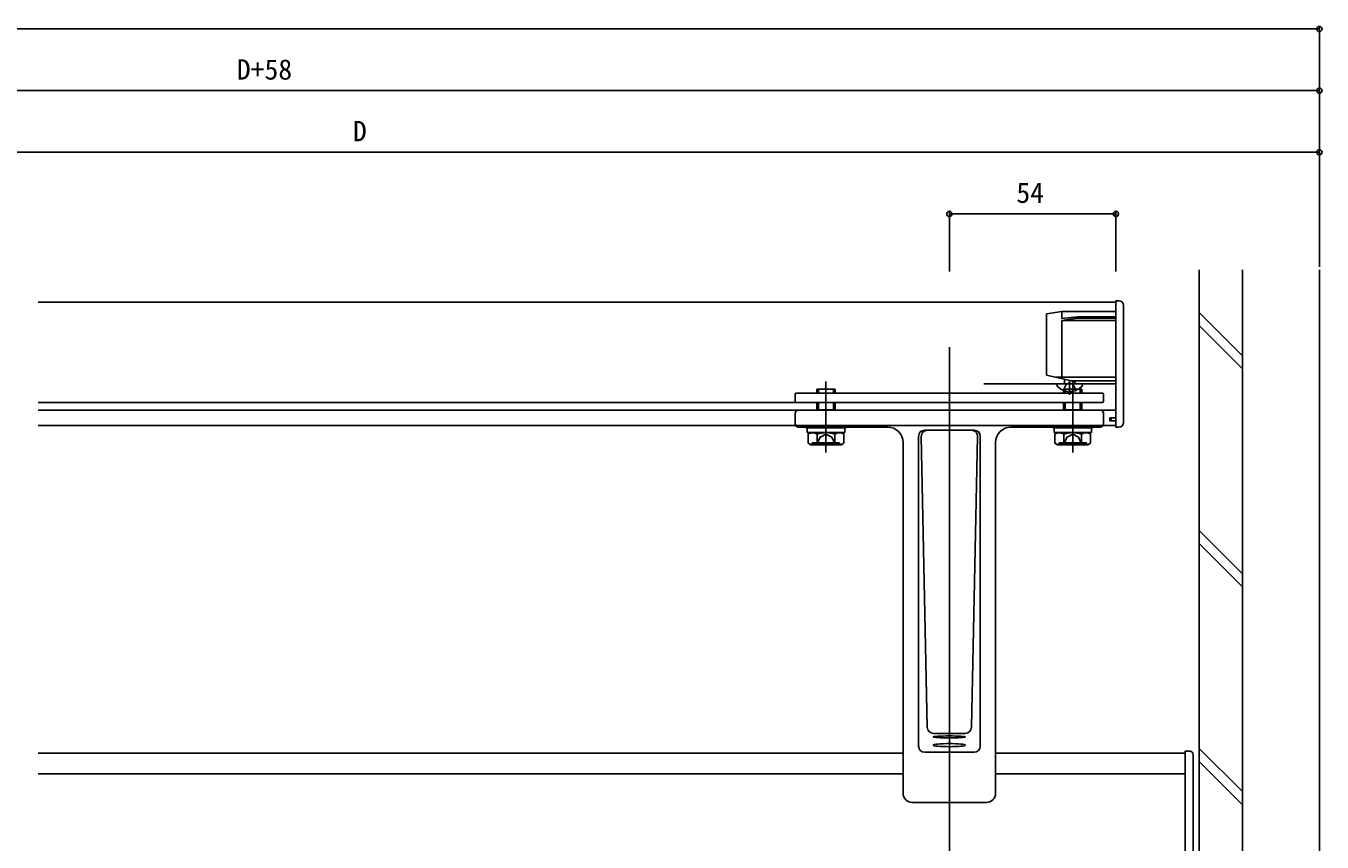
# Model space of a CAD drawing. Units: millimetres, scale not verified. Extents: x -693 to 693, y -1120 to 1121.
# Drawn here: x -30.1 to 390.1, y -716.3 to -451.5 of the extents above; entities that cross this region are included whole.
import ezdxf
from ezdxf.enums import TextEntityAlignment as Align

# ---------------------------------------------------------------- set-up
doc = ezdxf.new("R2010")
doc.units = ezdxf.units.MM
doc.header["$LTSCALE"] = 6
for name, color, linetype in [('0-3_YKK_12', 2, 'Continuous'), ('0-4_YKK_13', 4, 'Continuous'), ('0-6_YKK_D', 6, 'Continuous'), ('0-8_YSS_K', 3, 'Continuous')]:
    doc.layers.add(name, color=color, linetype=linetype)
doc.styles.add('ＭＳ ゴシック', font='')
doc.styles.get('ＭＳ ゴシック').set_extended_font_data('MS Gothic')

msp = doc.modelspace()

# ---------------------------------------------------------------- linework, layer by layer
at = {"layer": '0-3_YKK_12'}
for p, q in [((323.276, -541.167), (-26.144, -541.167)), ((323.276, -541.167), (323.276, -581.167)), ((269.276, -710.089), (269.276, -555.781)), ((280.42, -567.667), (323.276, -567.667)), ((220.276, -573.666), (-26.144, -573.666)), ((220.276, -576.167), (-26.144, -576.167)), ((323.276, -576.167), (318.276, -576.167)), ((323.276, -581.167), (-26.144, -581.167)), ((254.276, -687.448), (-26.144, -687.448)), ((345.776, -687.448), (284.276, -687.448)), ((254.276, -694.114), (-26.144, -694.114)), ((345.776, -694.114), (284.276, -694.114)), ((269.276, -937.448), (269.276, -703.072))]:
    msp.add_line(p, q, dxfattribs=at)
at = {"layer": '0-4_YKK_13'}
for p, q in [((323.276, -540.667), (324.276, -540.667)), ((323.276, -544.167), (323.276, -540.667)), ((300.776, -544.867), (305.776, -544.167)), ((300.776, -564.767), (300.776, -544.867)), ((305.776, -544.167), (305.776, -546.431)), ((305.776, -544.167), (323.276, -544.167)), ((305.776, -546.431), (310.776, -545.897)), ((310.776, -546.319), (305.776, -547.065)), ((310.776, -545.897), (323.276, -545.897)), ((310.776, -546.319), (310.776, -545.897)), ((310.776, -546.319), (323.276, -546.319)), ((323.276, -561.467), (323.276, -544.167)), ((325.776, -580.167), (325.776, -542.167)), ((305.776, -547.065), (305.776, -565.467)), ((305.776, -547.065), (323.276, -547.065)), ((323.276, -581.667), (323.276, -561.467)), ((229.269, -589.902), (229.269, -566.902)), ((308.919, -566.667), (300.776, -564.767)), ((323.276, -565.467), (303.776, -565.467)), ((306.641, -567.167), (306.641, -566.135)), ((308.276, -571.167), (308.276, -566.517)), ((308.919, -566.667), (323.276, -566.667)), ((309.277, -589.902), (309.277, -566.902)), ((309.911, -567.167), (309.911, -566.667)), ((219.276, -573.366), (219.276, -570.966)), ((219.576, -570.666), (318.976, -570.666)), ((226.269, -570.666), (226.269, -569.402)), ((232.269, -569.402), (226.269, -569.402)), ((226.809, -570.666), (226.809, -569.402)), ((231.729, -570.666), (231.729, -569.402)), ((232.269, -570.666), (232.269, -569.402)), ((312.252, -567.667), (304.301, -567.667)), ((306.277, -570.666), (306.277, -569.402)), ((312.277, -569.402), (306.277, -569.402)), ((306.817, -570.666), (306.817, -569.402)), ((311.737, -570.666), (311.737, -569.402)), ((312.277, -570.666), (312.277, -569.402)), ((319.276, -573.366), (319.276, -570.966)), ((219.576, -573.666), (318.976, -573.666)), ((226.269, -576.056), (226.269, -573.666)), ((226.809, -576.056), (226.809, -573.666)), ((231.729, -576.056), (231.729, -573.666)), ((232.269, -576.056), (232.269, -573.666)), ((306.277, -576.056), (306.277, -573.666)), ((306.817, -576.056), (306.817, -573.666)), ((311.737, -576.056), (311.737, -573.666)), ((312.277, -576.056), (312.277, -573.666)), ((219.276, -577.167), (219.276, -580.667)), ((318.276, -576.167), (220.276, -576.167)), ((226.809, -576.056), (226.797, -576.166)), ((231.729, -576.056), (231.741, -576.166)), ((232.251, -576.166), (232.269, -576.056)), ((306.817, -576.056), (306.805, -576.166)), ((311.737, -576.056), (311.749, -576.166)), ((312.259, -576.166), (312.277, -576.056)), ((319.276, -580.667), (319.276, -577.167)), ((323.276, -578.667), (321.276, -578.667)), ((321.276, -578.667), (321.276, -579.667)), ((321.276, -579.667), (323.276, -579.667)), ((321.776, -578.667), (321.776, -579.667)), ((220.276, -581.667), (249.276, -581.667)), ((222.769, -581.88), (222.769, -581.666)), ((223.212, -581.88), (235.394, -581.88)), ((223.212, -583.402), (223.212, -581.88)), ((223.212, -583.402), (235.394, -583.402)), ((223.496, -583.902), (224.362, -583.402)), ((223.496, -586.902), (223.496, -583.902)), ((224.362, -583.402), (234.177, -583.402)), ((226.382, -586.887), (226.382, -583.917)), ((232.156, -586.887), (232.156, -583.917)), ((235.043, -583.902), (234.177, -583.402)), ((235.043, -586.902), (235.043, -583.902)), ((235.394, -583.402), (235.394, -581.88)), ((261.276, -582.667), (277.276, -582.667)), ((289.276, -581.667), (318.276, -581.667)), ((302.777, -581.88), (302.777, -581.666)), ((303.22, -581.88), (315.402, -581.88)), ((303.22, -583.402), (303.22, -581.88)), ((303.22, -583.402), (315.402, -583.402)), ((303.504, -583.902), (304.37, -583.402)), ((303.504, -586.902), (303.504, -583.902)), ((304.37, -583.402), (314.185, -583.402)), ((306.39, -586.887), (306.39, -583.917)), ((312.164, -586.887), (312.164, -583.917)), ((315.051, -583.902), (314.185, -583.402)), ((315.051, -586.902), (315.051, -583.902)), ((315.402, -583.402), (315.402, -581.88)), ((323.276, -581.667), (324.276, -581.667)), ((223.496, -586.902), (224.362, -587.402)), ((234.177, -587.402), (224.362, -587.402)), ((224.837, -586.802), (233.701, -586.802)), ((224.837, -587.402), (224.837, -586.802)), ((233.701, -587.402), (233.701, -586.802)), ((235.043, -586.902), (234.177, -587.402)), ((254.276, -700.449), (254.276, -586.667)), ((259.276, -584.667), (259.276, -685.159)), ((260.174, -584.708), (262.108, -679.042)), ((278.379, -584.708), (276.445, -679.042)), ((279.276, -584.667), (279.276, -685.159)), ((284.276, -700.449), (284.276, -586.667)), ((303.504, -586.902), (304.37, -587.402)), ((314.185, -587.402), (304.37, -587.402)), ((304.845, -586.802), (313.709, -586.802)), ((304.845, -587.402), (304.845, -586.802)), ((313.709, -587.402), (313.709, -586.802)), ((315.051, -586.902), (314.185, -587.402)), ((264.108, -681.016), (274.445, -681.016)), ((261.276, -687.159), (277.276, -687.159)), ((348.276, -687.842), (348.276, -693.85)), ((345.776, -694.114), (345.776, -726.248)), ((348.276, -693.85), (348.276, -695.248)), ((348.276, -695.248), (348.276, -726.248)), ((257.276, -703.449), (281.276, -703.449))]:
    msp.add_line(p, q, dxfattribs=at)
for points in [[(306.201, -569.744), (307.131, -567.878), (308.276, -567.27)], [(310.351, -569.744), (309.421, -567.878), (308.276, -567.27)], [(226.287, -576.166), (226.269, -576.056), (232.269, -576.056)], [(306.295, -576.166), (306.277, -576.056), (312.277, -576.056)], [(222.769, -581.88), (235.769, -581.88), (235.769, -581.666)], [(226.169, -587.402), (227.416, -584.902), (229.269, -583.917)], [(232.369, -587.402), (231.123, -584.902), (229.269, -583.917)], [(302.777, -581.88), (315.777, -581.88), (315.777, -581.666)], [(306.177, -587.402), (307.424, -584.902), (309.277, -583.917)], [(312.377, -587.402), (311.131, -584.902), (309.277, -583.917)], [(347.338, -686.844), (345.776, -686.748), (345.776, -694.114)]]:
    msp.add_lwpolyline(points, dxfattribs=at)
for centre, radius, start, end in [((324.276, -542.167), 1.5, 0, 90), ((306.141, -567.167), 0.5, 270, 0), ((310.411, -567.167), 0.5, 180, 270), ((219.576, -570.966), 0.3, 90, 180), ((304.301, -567.941), 0.274, 90, 217.71409), ((308.276, -564.867), 5.3, 217.71409, 322.28591), ((312.252, -567.941), 0.274, 322.28591, 90), ((318.976, -570.966), 0.3, 0, 90), ((219.576, -573.366), 0.3, 180, 270), ((318.976, -573.366), 0.3, 270, 0), ((220.276, -577.167), 1, 90, 180), ((318.276, -577.167), 1, 0, 90), ((220.276, -580.667), 1, 180, 270), ((224.925, -586.067), 2.598, 55.86369, 115.45615), ((229.269, -593.024), 9.553, 72.41205, 107.58795), ((233.614, -586.067), 2.598, 64.54385, 124.13631), ((249.276, -586.667), 5, 0, 90), ((261.276, -584.667), 2, 90, 180), ((262.173, -584.667), 2, 90, 181.17458), ((276.379, -584.667), 2, 358.82542, 90), ((277.276, -584.667), 2, 0, 90), ((289.276, -586.667), 5, 90, 180), ((304.933, -586.067), 2.598, 55.86369, 115.45615), ((309.277, -593.024), 9.553, 72.41205, 107.58795), ((313.622, -586.067), 2.598, 64.54385, 124.13631), ((318.276, -580.667), 1, 270, 0), ((324.276, -580.167), 1.5, 270, 0), ((224.925, -584.737), 2.598, 244.54385, 304.13631), ((229.269, -577.78), 9.553, 252.41205, 287.58795), ((233.614, -584.737), 2.598, 235.86369, 295.45615), ((304.933, -584.737), 2.598, 244.54385, 304.13631), ((309.277, -577.78), 9.553, 252.41205, 287.58795), ((313.622, -584.737), 2.598, 235.86369, 295.45615), ((264.108, -679.016), 2, 181.17458, 270), ((274.445, -679.016), 2, 270, 358.82542), ((261.276, -685.159), 2, 180, 270), ((277.276, -685.159), 2, 270, 0), ((347.276, -687.842), 1, 0.00015, 86.50017), ((257.276, -700.449), 3, 180, 270), ((281.276, -700.449), 3, 270, 0)]:
    msp.add_arc(centre, radius, start, end, dxfattribs=at)
for centre, ratio in [((269.276, -682.177), 0.060908), ((269.276, -684.836), 0.097171)]:
    msp.add_ellipse(centre, major_axis=(5.25, 0), ratio=ratio, dxfattribs=at)
at = {"layer": '0-6_YKK_D'}
for p, q in [((-325.724, -452.514), (389.276, -452.514)), ((389.276, -529.649), (389.276, -451.514)), ((-290.724, -472.514), (389.276, -472.514)), ((-232.724, -492.514), (389.276, -492.514)), ((269.276, -531.167), (269.276, -511.514)), ((323.276, -512.514), (269.276, -512.514)), ((323.276, -531.167), (323.276, -511.514))]:
    msp.add_line(p, q, dxfattribs=at)
for centre in [(389.276, -452.514), (389.276, -472.514), (389.276, -492.514), (269.276, -512.514), (323.276, -512.514)]:
    msp.add_circle(centre, 0.85, dxfattribs=at)
at = {"layer": '0-8_YSS_K'}
for p, q in [((350.276, -937.448), (350.276, -530.649)), ((364.276, -530.649), (364.276, -937.448)), ((389.276, -530.649), (389.276, -937.448)), ((350.276, -544.506), (364.276, -558.506)), ((350.276, -548.749), (364.276, -562.749)), ((350.276, -615.217), (364.276, -629.217)), ((350.276, -619.459), (364.276, -633.459)), ((350.276, -685.928), (364.276, -699.928)), ((350.276, -690.17), (364.276, -704.17))]:
    msp.add_line(p, q, dxfattribs=at)

# ---------------------------------------------------------------- texts
at = {"layer": '0-6_YKK_D', "style": 'ＭＳ ゴシック'}
for s, p in [('D+58', (38.236, -470.914)), ('D', (75.876, -490.914)), ('54', (290.996, -510.914))]:
    msp.add_text(s, height=6.598, dxfattribs=at).set_placement(p, align=Align.BOTTOM_LEFT)

doc.saveas('drawing.dxf')
